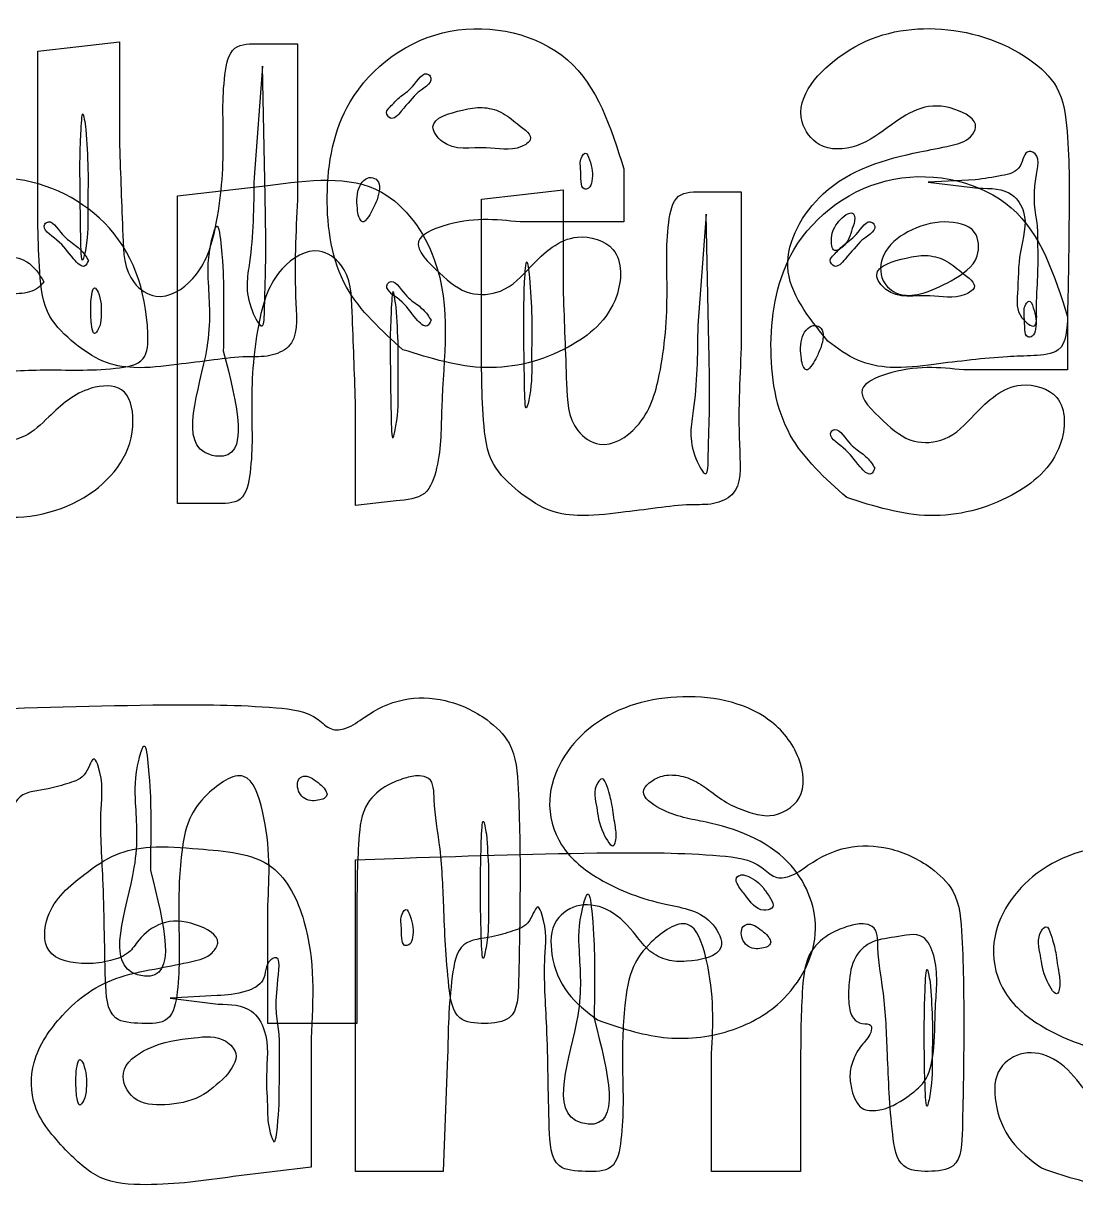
# Model space of a CAD drawing. Extents: x 0.12 to 3.45, y 0.56 to 2.39.
# Drawn here: x 2.4699 to 2.7064, y 0.5718 to 0.8334 of the extents above; entities that cross this region are included whole.
import ezdxf

# ---------------------------------------------------------------- set-up
doc = ezdxf.new("R2010")
doc.units = 0
doc.layers.get('0').update_dxf_attribs({"linetype": 'CONTINUOUS'})

msp = doc.modelspace()

# ---------------------------------------------------------------- linework, layer by layer
at = {"color": 7}
for p, q in [((2.482381, 0.828135), (2.491548, 0.82919)), ((2.491548, 0.82919), (2.491548, 0.805908)), ((2.473214, 0.827081), (2.482381, 0.828135)), ((2.473214, 0.797614), (2.473214, 0.827081)), ((2.523214, 0.828747), (2.531548, 0.828747)), ((2.531548, 0.828747), (2.531548, 0.793747)), ((2.523679, 0.823748), (2.52178, 0.798748)), ((2.52428, 0.794581), (2.523679, 0.823748)), ((2.55864, 0.817914), (2.55864, 0.817914)), ((2.580967, 0.810757), (2.580967, 0.810757)), ((2.483993, 0.809493), (2.483993, 0.809493)), ((2.597158, 0.802706), (2.597158, 0.802706)), ((2.604881, 0.800671), (2.604881, 0.788748)), ((2.683803, 0.798214), (2.673214, 0.797681)), ((2.673214, 0.797681), (2.684454, 0.796306)), ((2.504583, 0.794653), (2.524866, 0.796947)), ((2.582082, 0.794902), (2.591249, 0.795956)), ((2.591249, 0.795956), (2.591249, 0.772674)), ((2.622916, 0.795513), (2.631249, 0.795513)), ((2.631249, 0.795513), (2.631249, 0.760513)), ((2.504583, 0.760083), (2.504583, 0.794653)), ((2.52428, 0.794581), (2.52428, 0.794581)), ((2.54942, 0.793748), (2.54942, 0.793748)), ((2.572916, 0.793847), (2.582082, 0.794902)), ((2.572916, 0.76438), (2.572916, 0.793847)), ((2.623381, 0.790514), (2.621481, 0.765514)), ((2.623982, 0.761347), (2.623381, 0.790514)), ((2.604881, 0.788748), (2.581548, 0.788748)), ((2.656153, 0.787254), (2.656153, 0.787254)), ((2.697828, 0.787914), (2.697828, 0.787914)), ((2.658341, 0.78468), (2.658341, 0.78468)), ((2.484582, 0.780106), (2.484582, 0.780106)), ((2.680669, 0.777523), (2.680669, 0.777523)), ((2.474582, 0.775289), (2.474582, 0.775289)), ((2.583694, 0.776259), (2.583694, 0.776259)), ((2.678434, 0.775527), (2.678434, 0.775532)), ((2.48679, 0.773014), (2.48679, 0.773014)), ((2.553695, 0.769593), (2.553694, 0.769593)), ((2.69686, 0.769472), (2.69686, 0.769472)), ((2.561548, 0.766673), (2.561548, 0.766673)), ((2.704582, 0.767437), (2.704582, 0.755514)), ((2.481509, 0.761436), (2.481509, 0.761436)), ((2.623982, 0.761347), (2.623982, 0.761347)), ((2.650715, 0.761999), (2.650714, 0.761998)), ((2.504583, 0.725514), (2.504583, 0.760083)), ((2.504583, 0.760083), (2.504583, 0.760083)), ((2.514876, 0.759831), (2.514876, 0.759831)), ((2.555248, 0.760066), (2.555248, 0.760066)), ((2.649121, 0.760514), (2.649121, 0.760514)), ((2.704582, 0.755514), (2.681249, 0.755514)), ((2.544583, 0.725071), (2.544583, 0.748353)), ((2.661249, 0.733439), (2.661249, 0.733439)), ((2.58121, 0.728202), (2.58121, 0.728203)), ((2.512916, 0.725514), (2.504583, 0.725514)), ((2.553749, 0.726126), (2.544583, 0.725071)), ((2.654949, 0.726832), (2.654949, 0.726832)), ((2.538214, 0.660218), (2.538214, 0.660218)), ((2.602201, 0.657914), (2.6022, 0.657914)), ((2.573976, 0.651248), (2.573976, 0.651248)), ((2.544583, 0.645514), (2.555416, 0.645889)), ((2.544583, 0.610514), (2.544583, 0.645514)), ((2.498508, 0.643065), (2.498508, 0.643065)), ((2.636685, 0.638526), (2.636685, 0.638526)), ((2.524881, 0.608748), (2.524881, 0.635218)), ((2.544881, 0.633631), (2.544881, 0.608748)), ((2.55686, 0.632806), (2.55686, 0.632806)), ((2.637916, 0.626984), (2.637916, 0.626984)), ((2.701902, 0.62468), (2.701902, 0.62468)), ((2.673678, 0.618014), (2.673678, 0.618014)), ((2.513517, 0.61498), (2.502916, 0.614447)), ((2.502916, 0.614447), (2.513749, 0.613103)), ((2.544583, 0.575514), (2.544583, 0.610514)), ((2.544583, 0.610514), (2.544583, 0.610514)), ((2.59821, 0.609831), (2.59821, 0.609831)), ((2.598975, 0.609515), (2.598975, 0.609515)), ((2.534881, 0.608748), (2.524881, 0.608748)), ((2.544881, 0.608748), (2.534881, 0.608748)), ((2.527462, 0.606347), (2.527462, 0.606347)), ((2.534583, 0.605341), (2.534583, 0.576442)), ((2.624583, 0.575514), (2.624583, 0.601984)), ((2.483457, 0.59968), (2.483457, 0.59968)), ((2.565276, 0.601348), (2.564303, 0.575514)), ((2.644583, 0.600397), (2.644583, 0.575514)), ((2.515365, 0.596796), (2.515365, 0.596796)), ((2.65607, 0.59379), (2.65607, 0.59379)), ((2.479431, 0.580362), (2.479431, 0.580362)), ((2.534583, 0.576442), (2.517083, 0.57434)), ((2.554443, 0.575514), (2.544583, 0.575514)), ((2.564303, 0.575514), (2.554443, 0.575514)), ((2.634583, 0.575514), (2.624583, 0.575514)), ((2.644583, 0.575514), (2.634583, 0.575514)), ((2.698677, 0.576281), (2.698677, 0.576281))]:
    msp.add_line(p, q, dxfattribs=at)
for points, knots in [([(2.555248, 0.760066), (2.550415, 0.764396), (2.54027, 0.773485), (2.536999, 0.794938), (2.541396, 0.818779), (2.564655, 0.835855), (2.596078, 0.82844), (2.601931, 0.809978), (2.604881, 0.800671)], [0, 0, 0, 0, 0.018937, 0.039751, 0.061597, 0.089127, 0.116247, 0.143816, 0.143816, 0.143816, 0.143816]), ([(2.650714, 0.761998), (2.646343, 0.767356), (2.637777, 0.777857), (2.649603, 0.798978), (2.666038, 0.803531), (2.677522, 0.805684), (2.682371, 0.806881), (2.685097, 0.811347), (2.678343, 0.814983), (2.671492, 0.815013), (2.664427, 0.810285), (2.657934, 0.80518), (2.648771, 0.8046), (2.641487, 0.814841), (2.655066, 0.829775), (2.675019, 0.833948), (2.692752, 0.828733), (2.703325, 0.819065), (2.705078, 0.805483), (2.704871, 0.788127), (2.70472, 0.773212), (2.704305, 0.759203), (2.696684, 0.758692), (2.690408, 0.758516), (2.6828, 0.757773), (2.674091, 0.756724), (2.665566, 0.755579), (2.657062, 0.757241), (2.652899, 0.760361), (2.650715, 0.761999)], [0, 0, 0, 0, 0.018973, 0.037183, 0.060808, 0.06792, 0.072767, 0.075222, 0.081407, 0.089033, 0.096563, 0.105752, 0.114103, 0.120484, 0.138389, 0.159723, 0.182087, 0.190662, 0.200882, 0.221462, 0.242091, 0.250234, 0.255831, 0.261806, 0.269921, 0.278428, 0.288253, 0.295582, 0.303678, 0.303678, 0.303678, 0.303678]), ([(2.491548, 0.805908), (2.491791, 0.799322), (2.492164, 0.78919), (2.492637, 0.775965), (2.50074, 0.770374), (2.510158, 0.776383), (2.514114, 0.789573), (2.51527, 0.805599), (2.514415, 0.818193), (2.516435, 0.828865), (2.521018, 0.828785), (2.523214, 0.828747)], [0, 0, 0, 0, 0.020203, 0.031085, 0.036843, 0.046045, 0.058726, 0.077675, 0.092999, 0.099331, 0.105157, 0.105157, 0.105157, 0.105157]), ([(2.55864, 0.817914), (2.560416, 0.819126), (2.562389, 0.820473), (2.559954, 0.822941), (2.557528, 0.81866), (2.554572, 0.817047), (2.552786, 0.814999), (2.551124, 0.813411), (2.552801, 0.811161), (2.555771, 0.814778), (2.557498, 0.816665), (2.55864, 0.817914)], [0, 0, 0, 0, 0.004493, 0.004991, 0.009484, 0.013327, 0.016291, 0.017783, 0.019321, 0.022233, 0.027927, 0.027927, 0.027927, 0.027927]), ([(2.580967, 0.810757), (2.579794, 0.81174), (2.577507, 0.813657), (2.572881, 0.814764), (2.567986, 0.813813), (2.560063, 0.811662), (2.565458, 0.804218), (2.57347, 0.806288), (2.579932, 0.80431), (2.585206, 0.807621), (2.582639, 0.80952), (2.580967, 0.810757)], [0, 0, 0, 0, 0.004567, 0.008902, 0.013389, 0.021, 0.024876, 0.034853, 0.042821, 0.045274, 0.049854, 0.049854, 0.049854, 0.049854]), ([(2.483993, 0.809493), (2.483759, 0.811214), (2.483233, 0.815088), (2.48261, 0.804377), (2.482691, 0.796884), (2.482773, 0.789855), (2.482988, 0.778125), (2.484603, 0.785493), (2.48435, 0.791117), (2.484615, 0.800476), (2.484195, 0.806563), (2.483993, 0.809493)], [0, 0, 0, 0, 0.003585, 0.008068, 0.019549, 0.031281, 0.036423, 0.039101, 0.047321, 0.056901, 0.065794, 0.065794, 0.065794, 0.065794]), ([(2.597158, 0.802706), (2.596888, 0.803514), (2.59647, 0.804764), (2.594895, 0.802925), (2.595226, 0.800598), (2.595179, 0.798376), (2.595496, 0.795942), (2.597343, 0.796272), (2.597758, 0.798156), (2.597903, 0.80031), (2.597415, 0.80188), (2.597158, 0.802706)], [0, 0, 0, 0, 0.0018, 0.002786, 0.005648, 0.008593, 0.010286, 0.011274, 0.013064, 0.015362, 0.017914, 0.017914, 0.017914, 0.017914]), ([(2.697828, 0.787914), (2.697289, 0.791051), (2.696442, 0.795981), (2.6987, 0.804076), (2.694752, 0.804901), (2.694429, 0.800182), (2.68921, 0.798962), (2.685768, 0.798486), (2.683803, 0.798214)], [0, 0, 0, 0, 0.010542, 0.016569, 0.017402, 0.021265, 0.025848, 0.031944, 0.031944, 0.031944, 0.031944]), ([(2.440653, 0.731742), (2.438036, 0.734028), (2.433218, 0.738236), (2.42959, 0.748676), (2.429969, 0.760366), (2.429278, 0.77207), (2.432937, 0.782553), (2.444289, 0.793127), (2.464692, 0.802539), (2.49153, 0.790187), (2.498228, 0.771743), (2.497885, 0.756877), (2.486801, 0.75515), (2.475282, 0.755816), (2.462836, 0.755014), (2.453823, 0.755105), (2.450563, 0.750573), (2.452501, 0.74688), (2.455413, 0.743898), (2.45991, 0.741292), (2.464954, 0.739067), (2.471137, 0.740488), (2.47674, 0.746097), (2.48292, 0.751748), (2.493266, 0.752461), (2.49631, 0.739272), (2.485253, 0.724717), (2.461762, 0.719998), (2.447875, 0.727724), (2.440653, 0.731742)], [0, 0, 0, 0, 0.010251, 0.018873, 0.032006, 0.04523, 0.053777, 0.064229, 0.09108, 0.115723, 0.142445, 0.148172, 0.154767, 0.170842, 0.185192, 0.192445, 0.196097, 0.19938, 0.203764, 0.208724, 0.214904, 0.2197, 0.22669, 0.238194, 0.24499, 0.252434, 0.271545, 0.29386, 0.318032, 0.318032, 0.318032, 0.318032]), ([(2.52178, 0.798748), (2.521698, 0.792125), (2.521569, 0.781744), (2.519302, 0.772137), (2.524061, 0.763437), (2.524185, 0.77302), (2.524533, 0.780573), (2.524373, 0.789419), (2.52428, 0.794581)], [0, 0, 0, 0, 0.019112, 0.029955, 0.03403, 0.038069, 0.04855, 0.063242, 0.063242, 0.063242, 0.063242]), ([(2.524866, 0.796947), (2.534064, 0.79818), (2.550165, 0.800339), (2.567298, 0.776289), (2.563557, 0.753326), (2.563936, 0.736209), (2.560792, 0.726707), (2.556122, 0.726322), (2.553749, 0.726126)], [0, 0, 0, 0, 0.025597, 0.044804, 0.077993, 0.09174, 0.098054, 0.104578, 0.104578, 0.104578, 0.104578]), ([(2.54942, 0.793748), (2.549668, 0.794564), (2.550096, 0.795971), (2.549789, 0.798134), (2.548016, 0.799036), (2.546235, 0.798097), (2.545137, 0.796178), (2.544767, 0.793764), (2.545036, 0.791415), (2.545239, 0.789758), (2.546222, 0.788387), (2.547457, 0.789791), (2.548389, 0.791333), (2.549048, 0.792877), (2.54942, 0.793748)], [0, 0, 0, 0, 0.002572, 0.004429, 0.005955, 0.00772, 0.009858, 0.012415, 0.01494, 0.016797, 0.017748, 0.018898, 0.021036, 0.023803, 0.023803, 0.023803, 0.023803]), ([(2.654949, 0.726832), (2.650116, 0.731162), (2.639971, 0.740251), (2.636701, 0.761704), (2.641098, 0.785545), (2.664357, 0.802622), (2.69578, 0.795206), (2.701632, 0.776744), (2.704582, 0.767437)], [0, 0, 0, 0, 0.018937, 0.039751, 0.061597, 0.089127, 0.116247, 0.143816, 0.143816, 0.143816, 0.143816]), ([(2.481509, 0.761436), (2.479381, 0.763308), (2.474616, 0.767499), (2.473132, 0.781012), (2.473181, 0.79099), (2.473214, 0.797614)], [0, 0, 0, 0, 0.008239, 0.018448, 0.038613, 0.038613, 0.038613, 0.038613]), ([(2.591249, 0.772674), (2.591492, 0.766088), (2.591866, 0.755956), (2.592338, 0.742731), (2.600442, 0.73714), (2.609859, 0.743149), (2.613815, 0.756339), (2.614972, 0.772365), (2.614117, 0.784959), (2.616136, 0.795631), (2.620719, 0.795551), (2.622916, 0.795513)], [0, 0, 0, 0, 0.020203, 0.031085, 0.036843, 0.046045, 0.058726, 0.077675, 0.092999, 0.099331, 0.105157, 0.105157, 0.105157, 0.105157]), ([(2.684454, 0.796306), (2.687289, 0.796329), (2.691763, 0.796366), (2.696064, 0.789671), (2.693381, 0.781885), (2.693519, 0.773953), (2.692846, 0.7679), (2.697757, 0.76413), (2.697472, 0.771031), (2.698073, 0.777229), (2.697918, 0.783977), (2.697828, 0.787914)], [0, 0, 0, 0, 0.007853, 0.012394, 0.021399, 0.030778, 0.036363, 0.03967, 0.042794, 0.050882, 0.062215, 0.062215, 0.062215, 0.062215]), ([(2.531548, 0.793747), (2.53117, 0.786416), (2.530631, 0.77596), (2.531827, 0.761145), (2.52513, 0.758311), (2.519424, 0.758659), (2.51245, 0.757685), (2.50401, 0.756704), (2.495683, 0.755592), (2.487459, 0.756991), (2.48352, 0.759933), (2.481509, 0.761436)], [0, 0, 0, 0, 0.023256, 0.03317, 0.037743, 0.042885, 0.050418, 0.05872, 0.068437, 0.075559, 0.082996, 0.082996, 0.082996, 0.082996]), ([(2.581548, 0.788748), (2.576117, 0.789321), (2.568666, 0.790108), (2.555876, 0.784454), (2.563844, 0.77686), (2.5694, 0.772034), (2.578353, 0.77261), (2.584667, 0.779674), (2.592466, 0.787045), (2.604792, 0.783416), (2.604169, 0.769096), (2.591955, 0.758909), (2.57373, 0.754234), (2.561409, 0.758122), (2.555248, 0.760066)], [0, 0, 0, 0, 0.017365, 0.023828, 0.03232, 0.040611, 0.047421, 0.056175, 0.068541, 0.076988, 0.087548, 0.103249, 0.122303, 0.141367, 0.141367, 0.141367, 0.141367]), ([(2.656153, 0.787254), (2.656485, 0.78799), (2.656978, 0.789087), (2.6564, 0.791192), (2.654442, 0.790264), (2.653164, 0.789032), (2.651908, 0.78716), (2.651397, 0.785078), (2.651582, 0.781546), (2.655196, 0.783666), (2.655755, 0.78576), (2.656153, 0.787254)], [0, 0, 0, 0, 0.002462, 0.003665, 0.005144, 0.007351, 0.009555, 0.011468, 0.014438, 0.016324, 0.02102, 0.02102, 0.02102, 0.02102]), ([(2.484582, 0.780106), (2.48433, 0.780534), (2.483578, 0.781813), (2.481453, 0.783792), (2.478636, 0.785435), (2.476188, 0.789704), (2.473725, 0.787243), (2.478825, 0.784155), (2.480045, 0.78155), (2.483576, 0.777972), (2.484324, 0.779558), (2.484582, 0.780106)], [0, 0, 0, 0, 0.001493, 0.004457, 0.0083, 0.012792, 0.013291, 0.017783, 0.023477, 0.026389, 0.027927, 0.027927, 0.027927, 0.027927]), ([(2.514876, 0.759831), (2.514917, 0.764544), (2.51499, 0.772822), (2.514798, 0.779666), (2.513718, 0.789836), (2.511292, 0.781603), (2.511496, 0.773856), (2.512878, 0.758616), (2.504059, 0.737833), (2.5213, 0.73465), (2.517986, 0.747642), (2.514876, 0.759831)], [0, 0, 0, 0, 0.0133, 0.023363, 0.028092, 0.031235, 0.041069, 0.055608, 0.07971, 0.081273, 0.105008, 0.105008, 0.105008, 0.105008]), ([(2.658341, 0.78468), (2.660117, 0.785893), (2.662091, 0.787239), (2.659655, 0.789707), (2.65723, 0.785426), (2.654274, 0.783813), (2.652488, 0.781765), (2.650825, 0.780177), (2.652502, 0.777928), (2.655473, 0.781544), (2.657199, 0.783432), (2.658341, 0.78468)], [0, 0, 0, 0, 0.004493, 0.004991, 0.009484, 0.013327, 0.016291, 0.017783, 0.019321, 0.022233, 0.027927, 0.027927, 0.027927, 0.027927]), ([(2.678434, 0.775532), (2.680918, 0.777035), (2.685038, 0.779529), (2.684446, 0.787906), (2.676089, 0.789386), (2.66891, 0.787173), (2.66269, 0.782419), (2.662124, 0.775605), (2.666486, 0.77193), (2.672468, 0.772459), (2.676185, 0.774371), (2.678434, 0.775527)], [0, 0, 0, 0, 0.008068, 0.013381, 0.02048, 0.02904, 0.036527, 0.042315, 0.046776, 0.051725, 0.059308, 0.059308, 0.059308, 0.059308]), ([(2.544583, 0.748353), (2.54434, 0.754939), (2.543966, 0.765071), (2.543493, 0.778296), (2.53539, 0.783887), (2.525972, 0.777878), (2.522016, 0.764688), (2.52086, 0.748662), (2.521715, 0.736068), (2.519695, 0.725397), (2.515112, 0.725476), (2.512916, 0.725514)], [0, 0, 0, 0, 0.020203, 0.031085, 0.036843, 0.046045, 0.058726, 0.077675, 0.092999, 0.099331, 0.105157, 0.105157, 0.105157, 0.105157]), ([(2.474582, 0.775289), (2.473483, 0.77704), (2.470861, 0.781215), (2.46208, 0.781175), (2.456748, 0.778914), (2.450901, 0.774339), (2.456206, 0.771131), (2.461632, 0.772351), (2.467796, 0.772479), (2.472454, 0.772992), (2.474048, 0.774713), (2.474582, 0.775289)], [0, 0, 0, 0, 0.005911, 0.014096, 0.02223, 0.02681, 0.029263, 0.037231, 0.043481, 0.048067, 0.050376, 0.050376, 0.050376, 0.050376]), ([(2.583694, 0.776259), (2.58346, 0.77798), (2.582934, 0.781854), (2.582311, 0.771143), (2.582393, 0.76365), (2.582475, 0.756621), (2.582689, 0.744891), (2.584304, 0.752259), (2.584051, 0.757883), (2.584316, 0.767242), (2.583896, 0.773329), (2.583694, 0.776259)], [0, 0, 0, 0, 0.003585, 0.008068, 0.019549, 0.031281, 0.036423, 0.039101, 0.047321, 0.056901, 0.065794, 0.065794, 0.065794, 0.065794]), ([(2.680669, 0.777523), (2.679495, 0.778506), (2.677208, 0.780423), (2.672583, 0.78153), (2.667687, 0.780579), (2.659764, 0.778428), (2.66516, 0.770984), (2.673172, 0.773054), (2.679634, 0.771076), (2.684907, 0.774387), (2.68234, 0.776286), (2.680669, 0.777523)], [0, 0, 0, 0, 0.004567, 0.008902, 0.013389, 0.021, 0.024876, 0.034853, 0.042821, 0.045274, 0.049854, 0.049854, 0.049854, 0.049854]), ([(2.561548, 0.766673), (2.561296, 0.767101), (2.560544, 0.76838), (2.558419, 0.770359), (2.555601, 0.772002), (2.553153, 0.776271), (2.550691, 0.77381), (2.55579, 0.770722), (2.55701, 0.768117), (2.560541, 0.764539), (2.561289, 0.766125), (2.561548, 0.766673)], [0, 0, 0, 0, 0.001493, 0.004457, 0.0083, 0.012792, 0.013291, 0.017783, 0.023477, 0.026389, 0.027927, 0.027927, 0.027927, 0.027927]), ([(2.48679, 0.773014), (2.486484, 0.773496), (2.485792, 0.774589), (2.485046, 0.771377), (2.485144, 0.768844), (2.48507, 0.766327), (2.485757, 0.763092), (2.487293, 0.76529), (2.487404, 0.767357), (2.487579, 0.770297), (2.487045, 0.772135), (2.48679, 0.773014)], [0, 0, 0, 0, 0.001278, 0.002892, 0.006526, 0.01016, 0.011774, 0.013052, 0.015792, 0.018785, 0.021525, 0.021525, 0.021525, 0.021525]), ([(2.553694, 0.769593), (2.553461, 0.771314), (2.552935, 0.775188), (2.552312, 0.764477), (2.552393, 0.756984), (2.552475, 0.749955), (2.552689, 0.738225), (2.554305, 0.745593), (2.554052, 0.751217), (2.554316, 0.760576), (2.553897, 0.766663), (2.553695, 0.769593)], [0, 0, 0, 0, 0.003585, 0.008068, 0.019549, 0.031281, 0.036423, 0.039101, 0.047321, 0.056901, 0.065794, 0.065794, 0.065794, 0.065794]), ([(2.69686, 0.769472), (2.69659, 0.77028), (2.696172, 0.77153), (2.694597, 0.769691), (2.694927, 0.767364), (2.69488, 0.765142), (2.695197, 0.762708), (2.697044, 0.763038), (2.69746, 0.764922), (2.697604, 0.767076), (2.697117, 0.768646), (2.69686, 0.769472)], [0, 0, 0, 0, 0.0018, 0.002786, 0.005648, 0.008593, 0.010286, 0.011274, 0.013064, 0.015362, 0.017914, 0.017914, 0.017914, 0.017914]), ([(2.58121, 0.728203), (2.579082, 0.730074), (2.574317, 0.734265), (2.572834, 0.747778), (2.572883, 0.757756), (2.572916, 0.76438)], [0, 0, 0, 0, 0.008239, 0.018448, 0.038613, 0.038613, 0.038613, 0.038613]), ([(2.621481, 0.765514), (2.621399, 0.758891), (2.62127, 0.74851), (2.619003, 0.738904), (2.623763, 0.730203), (2.623887, 0.739786), (2.624234, 0.747339), (2.624075, 0.756185), (2.623982, 0.761347)], [0, 0, 0, 0, 0.019112, 0.029955, 0.03403, 0.038069, 0.04855, 0.063242, 0.063242, 0.063242, 0.063242]), ([(2.649121, 0.760514), (2.64937, 0.76133), (2.649798, 0.762737), (2.64949, 0.7649), (2.647718, 0.765802), (2.645936, 0.764863), (2.644838, 0.762944), (2.644469, 0.76053), (2.644737, 0.758181), (2.64494, 0.756524), (2.645923, 0.755153), (2.647159, 0.756557), (2.64809, 0.758099), (2.648749, 0.759643), (2.649121, 0.760514)], [0, 0, 0, 0, 0.002572, 0.004429, 0.005955, 0.00772, 0.009858, 0.012415, 0.01494, 0.016797, 0.017748, 0.018898, 0.021036, 0.023803, 0.023803, 0.023803, 0.023803]), ([(2.631249, 0.760513), (2.630871, 0.753182), (2.630333, 0.742726), (2.631528, 0.727911), (2.624831, 0.725077), (2.619126, 0.725425), (2.612152, 0.724451), (2.603711, 0.723471), (2.595384, 0.722358), (2.587161, 0.723757), (2.583222, 0.726699), (2.58121, 0.728202)], [0, 0, 0, 0, 0.023256, 0.03317, 0.037743, 0.042885, 0.050418, 0.05872, 0.068437, 0.075559, 0.082996, 0.082996, 0.082996, 0.082996]), ([(2.681249, 0.755514), (2.675819, 0.756087), (2.668368, 0.756874), (2.655578, 0.75122), (2.663546, 0.743626), (2.669101, 0.7388), (2.678055, 0.739376), (2.684368, 0.74644), (2.692168, 0.753812), (2.704494, 0.750183), (2.703871, 0.735862), (2.691657, 0.725675), (2.673431, 0.721), (2.661111, 0.724888), (2.654949, 0.726832)], [0, 0, 0, 0, 0.017365, 0.023828, 0.03232, 0.040611, 0.047421, 0.056175, 0.068541, 0.076988, 0.087548, 0.103249, 0.122303, 0.141367, 0.141367, 0.141367, 0.141367]), ([(2.661249, 0.733439), (2.660997, 0.733867), (2.660245, 0.735146), (2.65812, 0.737125), (2.655303, 0.738768), (2.652854, 0.743037), (2.650392, 0.740576), (2.655492, 0.737488), (2.656711, 0.734883), (2.660243, 0.731305), (2.660991, 0.732891), (2.661249, 0.733439)], [0, 0, 0, 0, 0.001493, 0.004457, 0.0083, 0.012792, 0.013291, 0.017783, 0.023477, 0.026389, 0.027927, 0.027927, 0.027927, 0.027927]), ([(2.455714, 0.679122), (2.471201, 0.679638), (2.495006, 0.680431), (2.521458, 0.680324), (2.534814, 0.678824), (2.538833, 0.674397), (2.543111, 0.674893), (2.547715, 0.678583), (2.55508, 0.682219), (2.565248, 0.681807), (2.573496, 0.677943), (2.58056, 0.671207), (2.58144, 0.657624), (2.581651, 0.639652), (2.581358, 0.623994), (2.58102, 0.609281), (2.573573, 0.608554), (2.56659, 0.609156), (2.564923, 0.621421), (2.564454, 0.633315), (2.563902, 0.647994), (2.562122, 0.656615), (2.562226, 0.663747), (2.558461, 0.664585), (2.555367, 0.6638), (2.551176, 0.662177), (2.546061, 0.657995), (2.544941, 0.64716), (2.544905, 0.639011), (2.544881, 0.633631)], [0, 0, 0, 0, 0.046241, 0.071075, 0.080863, 0.084532, 0.087709, 0.092549, 0.102188, 0.111609, 0.121956, 0.129138, 0.139556, 0.160791, 0.182724, 0.191257, 0.196961, 0.202618, 0.210125, 0.228251, 0.241882, 0.25223, 0.257126, 0.259273, 0.262606, 0.266722, 0.272763, 0.281202, 0.297593, 0.297593, 0.297593, 0.297593]), ([(2.598975, 0.609515), (2.596519, 0.611389), (2.59156, 0.615173), (2.588241, 0.623467), (2.588391, 0.632037), (2.595097, 0.636215), (2.602492, 0.634394), (2.606986, 0.629442), (2.610373, 0.624824), (2.614625, 0.622671), (2.620003, 0.622525), (2.628634, 0.624146), (2.624056, 0.633902), (2.61258, 0.635416), (2.600428, 0.639739), (2.590057, 0.647872), (2.586367, 0.661772), (2.596524, 0.677627), (2.616588, 0.68383), (2.635708, 0.680392), (2.644736, 0.669497), (2.646065, 0.659019), (2.638652, 0.654649), (2.632952, 0.656139), (2.628405, 0.657841), (2.624535, 0.660749), (2.620902, 0.663449), (2.616849, 0.664635), (2.612689, 0.664556), (2.607297, 0.660655), (2.615173, 0.65523), (2.62603, 0.653945), (2.642514, 0.647944), (2.650744, 0.62923), (2.642189, 0.613419), (2.628307, 0.606048), (2.61342, 0.60455), (2.603849, 0.60784), (2.598975, 0.609515)], [0, 0, 0, 0, 0.009096, 0.018365, 0.026116, 0.032291, 0.039168, 0.047152, 0.051888, 0.056298, 0.060603, 0.069057, 0.074248, 0.085919, 0.101862, 0.113264, 0.12379, 0.141935, 0.162936, 0.184291, 0.195258, 0.204042, 0.211765, 0.21629, 0.221417, 0.226255, 0.230721, 0.234958, 0.238476, 0.243647, 0.248868, 0.259725, 0.280186, 0.296384, 0.314573, 0.32783, 0.342599, 0.357924, 0.357924, 0.357924, 0.357924]), ([(2.498508, 0.643065), (2.498549, 0.647777), (2.498622, 0.656056), (2.49843, 0.6629), (2.49735, 0.67307), (2.494924, 0.664837), (2.495127, 0.65709), (2.49651, 0.64185), (2.487691, 0.621067), (2.504932, 0.617884), (2.501617, 0.630875), (2.498508, 0.643065)], [0, 0, 0, 0, 0.0133, 0.023363, 0.028092, 0.031235, 0.041069, 0.055608, 0.07971, 0.081273, 0.105008, 0.105008, 0.105008, 0.105008]), ([(2.524881, 0.635218), (2.525228, 0.641749), (2.525719, 0.651003), (2.520481, 0.667291), (2.511245, 0.660789), (2.50655, 0.654485), (2.504938, 0.644144), (2.504727, 0.63098), (2.505307, 0.619585), (2.503394, 0.608664), (2.496476, 0.6087), (2.488787, 0.609086), (2.488121, 0.624501), (2.488192, 0.638283), (2.486934, 0.655387), (2.488056, 0.663196), (2.485678, 0.669448), (2.484078, 0.663874), (2.480116, 0.66272), (2.475156, 0.661118), (2.467886, 0.660726), (2.465822, 0.648391), (2.465677, 0.640288), (2.465574, 0.634582)], [0, 0, 0, 0, 0.021257, 0.03012, 0.039168, 0.045911, 0.054809, 0.069355, 0.085104, 0.091567, 0.097404, 0.103395, 0.112155, 0.134963, 0.150566, 0.160242, 0.162047, 0.165628, 0.170064, 0.174975, 0.18149, 0.189053, 0.20706, 0.20706, 0.20706, 0.20706]), ([(2.538214, 0.660218), (2.538083, 0.660572), (2.537745, 0.661476), (2.536472, 0.662609), (2.535035, 0.663737), (2.533382, 0.664533), (2.531746, 0.663869), (2.531417, 0.662152), (2.531855, 0.660466), (2.533111, 0.659081), (2.534878, 0.658626), (2.536412, 0.658888), (2.537762, 0.659266), (2.538085, 0.659946), (2.538214, 0.660218)], [0, 0, 0, 0, 0.00112, 0.002864, 0.004951, 0.006719, 0.008028, 0.009592, 0.011428, 0.013172, 0.014919, 0.01661, 0.017919, 0.018789, 0.018789, 0.018789, 0.018789]), ([(2.6022, 0.657914), (2.601942, 0.659093), (2.601552, 0.660865), (2.600253, 0.664357), (2.597723, 0.661434), (2.599103, 0.656817), (2.59911, 0.65301), (2.60249, 0.647495), (2.603326, 0.650848), (2.602826, 0.65367), (2.602432, 0.656346), (2.602201, 0.657914)], [0, 0, 0, 0, 0.004173, 0.00627, 0.007585, 0.01312, 0.019137, 0.022734, 0.024058, 0.027355, 0.032026, 0.032026, 0.032026, 0.032026]), ([(2.573976, 0.651248), (2.573735, 0.652604), (2.573124, 0.656038), (2.572646, 0.645595), (2.572676, 0.638726), (2.572672, 0.631963), (2.573091, 0.621384), (2.574525, 0.628879), (2.574391, 0.634183), (2.574608, 0.643014), (2.574179, 0.648608), (2.573976, 0.651248)], [0, 0, 0, 0, 0.002945, 0.00746, 0.018341, 0.029222, 0.033738, 0.036683, 0.044706, 0.053688, 0.061711, 0.061711, 0.061711, 0.061711]), ([(2.479431, 0.580362), (2.476643, 0.583406), (2.471584, 0.58893), (2.471469, 0.60124), (2.477486, 0.609636), (2.484361, 0.616016), (2.491941, 0.619646), (2.500037, 0.621039), (2.506961, 0.622441), (2.511977, 0.623595), (2.514877, 0.628186), (2.507835, 0.631744), (2.501296, 0.632126), (2.496235, 0.628329), (2.493685, 0.624142), (2.489174, 0.622608), (2.483255, 0.621784), (2.474078, 0.62341), (2.474976, 0.635307), (2.482514, 0.641455), (2.490357, 0.647117), (2.499487, 0.648849), (2.511078, 0.647703), (2.526706, 0.646807), (2.535802, 0.627582), (2.535063, 0.614114), (2.534583, 0.605341)], [0, 0, 0, 0, 0.011989, 0.021754, 0.034106, 0.041802, 0.049816, 0.058877, 0.066272, 0.071279, 0.073771, 0.080225, 0.087835, 0.094218, 0.097776, 0.102252, 0.10758, 0.116673, 0.124148, 0.13683, 0.145057, 0.152944, 0.163835, 0.180812, 0.194939, 0.221342, 0.221342, 0.221342, 0.221342]), ([(2.555416, 0.645889), (2.570903, 0.646404), (2.594707, 0.647197), (2.621159, 0.64709), (2.634515, 0.64559), (2.638534, 0.641163), (2.642812, 0.641659), (2.647416, 0.645349), (2.654782, 0.648985), (2.664949, 0.648573), (2.673198, 0.644709), (2.680261, 0.637973), (2.681142, 0.62439), (2.681352, 0.606418), (2.68106, 0.59076), (2.680722, 0.576047), (2.673275, 0.57532), (2.666291, 0.575922), (2.664624, 0.588187), (2.664155, 0.600081), (2.663603, 0.61476), (2.661823, 0.623381), (2.661928, 0.630513), (2.658162, 0.631351), (2.655069, 0.630567), (2.650877, 0.628943), (2.645763, 0.624761), (2.644642, 0.613926), (2.644606, 0.605777), (2.644583, 0.600397)], [0, 0, 0, 0, 0.046241, 0.071075, 0.080863, 0.084532, 0.087709, 0.092549, 0.102188, 0.111609, 0.121956, 0.129138, 0.139556, 0.160791, 0.182724, 0.191257, 0.196961, 0.202618, 0.210125, 0.228251, 0.241882, 0.25223, 0.257126, 0.259273, 0.262606, 0.266722, 0.272763, 0.281202, 0.297593, 0.297593, 0.297593, 0.297593]), ([(2.698677, 0.576281), (2.69622, 0.578155), (2.691261, 0.581939), (2.687942, 0.590233), (2.688092, 0.598803), (2.694798, 0.602981), (2.702194, 0.60116), (2.706688, 0.596208), (2.710074, 0.59159), (2.714326, 0.589437), (2.719704, 0.589291), (2.728335, 0.590912), (2.723757, 0.600668), (2.712282, 0.602182), (2.700129, 0.606505), (2.689758, 0.614638), (2.686068, 0.628538), (2.696225, 0.644393), (2.71629, 0.650597), (2.735409, 0.647158), (2.744438, 0.636263), (2.745767, 0.625785), (2.738353, 0.621415), (2.732653, 0.622906), (2.728106, 0.624607), (2.724236, 0.627515), (2.720603, 0.630215), (2.716551, 0.631401), (2.712391, 0.631322), (2.706999, 0.627422), (2.714875, 0.621996), (2.725731, 0.620711), (2.742216, 0.61471), (2.750445, 0.595996), (2.741891, 0.580185), (2.728009, 0.572815), (2.713122, 0.571316), (2.703551, 0.574606), (2.698677, 0.576281)], [0, 0, 0, 0, 0.009096, 0.018365, 0.026116, 0.032291, 0.039168, 0.047152, 0.051888, 0.056298, 0.060603, 0.069057, 0.074248, 0.085919, 0.101862, 0.113264, 0.12379, 0.141935, 0.162936, 0.184291, 0.195258, 0.204042, 0.211765, 0.21629, 0.221417, 0.226255, 0.230721, 0.234958, 0.238476, 0.243647, 0.248868, 0.259725, 0.280186, 0.296384, 0.314573, 0.32783, 0.342599, 0.357924, 0.357924, 0.357924, 0.357924]), ([(2.636685, 0.638526), (2.6362, 0.639162), (2.635235, 0.640426), (2.633301, 0.641567), (2.631526, 0.642383), (2.629707, 0.641453), (2.630721, 0.639205), (2.632693, 0.637038), (2.634828, 0.63366), (2.639457, 0.634654), (2.637814, 0.636949), (2.636685, 0.638526)], [0, 0, 0, 0, 0.002371, 0.004714, 0.006721, 0.007956, 0.009672, 0.012582, 0.017765, 0.019653, 0.023809, 0.023809, 0.023809, 0.023809]), ([(2.59821, 0.609831), (2.598251, 0.614543), (2.598323, 0.622822), (2.598131, 0.629666), (2.597051, 0.639836), (2.594625, 0.631603), (2.594829, 0.623856), (2.596211, 0.608616), (2.587393, 0.587833), (2.604633, 0.58465), (2.601319, 0.597642), (2.59821, 0.609831)], [0, 0, 0, 0, 0.0133, 0.023363, 0.028092, 0.031235, 0.041069, 0.055608, 0.07971, 0.081273, 0.105008, 0.105008, 0.105008, 0.105008]), ([(2.55686, 0.632806), (2.55659, 0.633613), (2.556172, 0.634864), (2.554597, 0.633024), (2.554927, 0.630698), (2.55488, 0.628476), (2.555197, 0.626042), (2.557044, 0.626372), (2.55746, 0.628256), (2.557604, 0.63041), (2.557117, 0.63198), (2.55686, 0.632806)], [0, 0, 0, 0, 0.0018, 0.002786, 0.005648, 0.008593, 0.010286, 0.011274, 0.013064, 0.015362, 0.017914, 0.017914, 0.017914, 0.017914]), ([(2.624583, 0.601984), (2.624929, 0.608515), (2.62542, 0.617769), (2.620183, 0.634057), (2.610947, 0.627555), (2.606252, 0.621251), (2.60464, 0.61091), (2.604428, 0.597746), (2.605008, 0.586351), (2.603096, 0.57543), (2.596178, 0.575466), (2.588488, 0.575853), (2.587822, 0.591267), (2.587893, 0.60505), (2.586635, 0.622153), (2.587758, 0.629963), (2.58538, 0.636214), (2.58378, 0.63064), (2.579817, 0.629486), (2.574857, 0.627884), (2.567588, 0.627493), (2.565523, 0.615157), (2.565378, 0.607054), (2.565276, 0.601348)], [0, 0, 0, 0, 0.021257, 0.03012, 0.039168, 0.045911, 0.054809, 0.069355, 0.085104, 0.091567, 0.097404, 0.103395, 0.112155, 0.134963, 0.150566, 0.160242, 0.162047, 0.165628, 0.170064, 0.174975, 0.18149, 0.189053, 0.20706, 0.20706, 0.20706, 0.20706]), ([(2.637916, 0.626984), (2.637784, 0.627338), (2.637447, 0.628242), (2.636173, 0.629375), (2.634736, 0.630504), (2.633084, 0.631299), (2.631448, 0.630636), (2.631119, 0.628918), (2.631556, 0.627232), (2.632813, 0.625847), (2.634579, 0.625392), (2.636114, 0.625654), (2.637464, 0.626032), (2.637787, 0.626712), (2.637916, 0.626984)], [0, 0, 0, 0, 0.00112, 0.002864, 0.004951, 0.006719, 0.008028, 0.009592, 0.011428, 0.013172, 0.014919, 0.01661, 0.017919, 0.018789, 0.018789, 0.018789, 0.018789]), ([(2.701902, 0.62468), (2.701643, 0.62586), (2.701254, 0.627631), (2.699955, 0.631123), (2.697425, 0.6282), (2.698804, 0.623583), (2.698812, 0.619776), (2.702192, 0.614262), (2.703027, 0.617614), (2.702527, 0.620437), (2.702133, 0.623112), (2.701902, 0.62468)], [0, 0, 0, 0, 0.004173, 0.00627, 0.007585, 0.01312, 0.019137, 0.022734, 0.024058, 0.027355, 0.032026, 0.032026, 0.032026, 0.032026]), ([(2.65607, 0.59379), (2.655858, 0.594863), (2.655404, 0.597153), (2.656301, 0.600651), (2.658081, 0.603953), (2.660286, 0.605763), (2.66076, 0.608822), (2.658144, 0.608494), (2.655947, 0.609981), (2.655229, 0.613663), (2.655437, 0.618214), (2.656155, 0.623386), (2.660269, 0.627521), (2.665707, 0.627938), (2.672313, 0.629641), (2.675804, 0.621526), (2.674612, 0.612806), (2.674836, 0.603336), (2.67318, 0.595652), (2.66793, 0.591736), (2.663403, 0.588978), (2.65756, 0.589202), (2.65661, 0.592128), (2.65607, 0.59379)], [0, 0, 0, 0, 0.003245, 0.006922, 0.010586, 0.014199, 0.015754, 0.017788, 0.020051, 0.023411, 0.02821, 0.034051, 0.038488, 0.044328, 0.050672, 0.055495, 0.067062, 0.07757, 0.084085, 0.089355, 0.096485, 0.10006, 0.104756, 0.104756, 0.104756, 0.104756]), ([(2.527462, 0.606347), (2.52696, 0.609238), (2.526186, 0.613691), (2.528069, 0.62456), (2.524213, 0.62228), (2.524736, 0.617985), (2.519273, 0.61537), (2.51566, 0.615125), (2.513517, 0.61498)], [0, 0, 0, 0, 0.011153, 0.01718, 0.018096, 0.022991, 0.027495, 0.034059, 0.034059, 0.034059, 0.034059]), ([(2.673678, 0.618014), (2.673436, 0.61937), (2.672826, 0.622805), (2.672347, 0.612361), (2.672377, 0.605492), (2.672373, 0.598729), (2.672793, 0.588151), (2.674226, 0.595645), (2.674092, 0.600949), (2.674309, 0.60978), (2.67388, 0.615374), (2.673678, 0.618014)], [0, 0, 0, 0, 0.002945, 0.00746, 0.018341, 0.029222, 0.033738, 0.036683, 0.044706, 0.053688, 0.061711, 0.061711, 0.061711, 0.061711]), ([(2.513749, 0.613103), (2.516479, 0.613029), (2.521081, 0.612904), (2.525464, 0.60562), (2.52425, 0.597979), (2.524896, 0.589952), (2.524818, 0.585768), (2.526516, 0.580749), (2.527419, 0.588771), (2.527483, 0.594588), (2.52747, 0.602014), (2.527462, 0.606347)], [0, 0, 0, 0, 0.007599, 0.012813, 0.023026, 0.030479, 0.035825, 0.038019, 0.041421, 0.050114, 0.062287, 0.062287, 0.062287, 0.062287]), ([(2.515365, 0.596796), (2.516716, 0.598553), (2.518896, 0.601386), (2.514608, 0.606193), (2.506906, 0.60539), (2.498993, 0.60435), (2.49076, 0.598604), (2.494474, 0.590567), (2.502199, 0.590233), (2.509707, 0.591544), (2.513547, 0.595109), (2.515365, 0.596796)], [0, 0, 0, 0, 0.005698, 0.009193, 0.016372, 0.027072, 0.034838, 0.040864, 0.047968, 0.056061, 0.063336, 0.063336, 0.063336, 0.063336]), ([(2.483457, 0.59968), (2.483151, 0.600163), (2.482459, 0.601255), (2.481713, 0.598043), (2.48181, 0.59551), (2.481737, 0.592994), (2.482423, 0.589759), (2.48396, 0.591956), (2.484071, 0.594023), (2.484246, 0.596964), (2.483712, 0.598802), (2.483457, 0.59968)], [0, 0, 0, 0, 0.001278, 0.002892, 0.006526, 0.01016, 0.011774, 0.013052, 0.015792, 0.018785, 0.021525, 0.021525, 0.021525, 0.021525]), ([(2.517083, 0.57434), (2.510657, 0.57344), (2.500829, 0.572063), (2.486825, 0.572989), (2.481859, 0.577941), (2.479431, 0.580362)], [0, 0, 0, 0, 0.019654, 0.030066, 0.040025, 0.040025, 0.040025, 0.040025])]:
    msp.add_open_spline(points, degree=3, knots=knots, dxfattribs=at)

doc.saveas('drawing.dxf')
